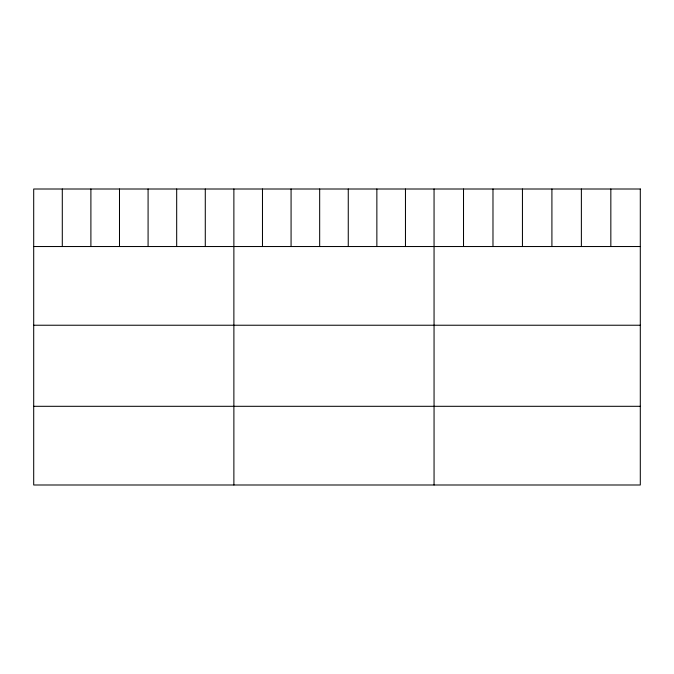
<?xml version="1.0" encoding="UTF-8"?>
<svg xmlns="http://www.w3.org/2000/svg" width="674" height="674" viewBox="0 0 674 674"><rect width="100%" height="100%" fill="white"/><g stroke="black" fill="none" stroke-linecap="round" stroke-linejoin="round"><path stroke-width="1.01" d="M33.7 246.532L640.3 246.532M33.7 325.23L640.3 325.23M33.7 406.304L640.3 406.304M610.838 189.006L610.838 246.532M581.376 189.006L581.376 246.532M551.913 189.006L551.913 246.532M522.443 189.006L522.443 246.532M492.98 189.006L492.98 246.532M463.518 189.006L463.518 246.532M434.056 189.006L434.056 484.994M405.462 189.006L405.462 246.532M376.859 189.006L376.859 246.532M348.264 189.006L348.264 246.532M319.67 189.006L319.67 246.532M291.075 189.006L291.075 246.532M262.472 189.006L262.472 246.532M233.878 189.006L233.878 484.994M205.284 189.006L205.284 246.532M176.681 189.006L176.681 246.532M148.086 189.006L148.086 246.532M119.492 189.006L119.492 246.532M90.897 189.006L90.897 246.532M62.294 189.006L62.294 246.532M640.3 189.006L33.7 189.006L33.7 484.994L640.3 484.994L640.3 189.006"/></g></svg>
